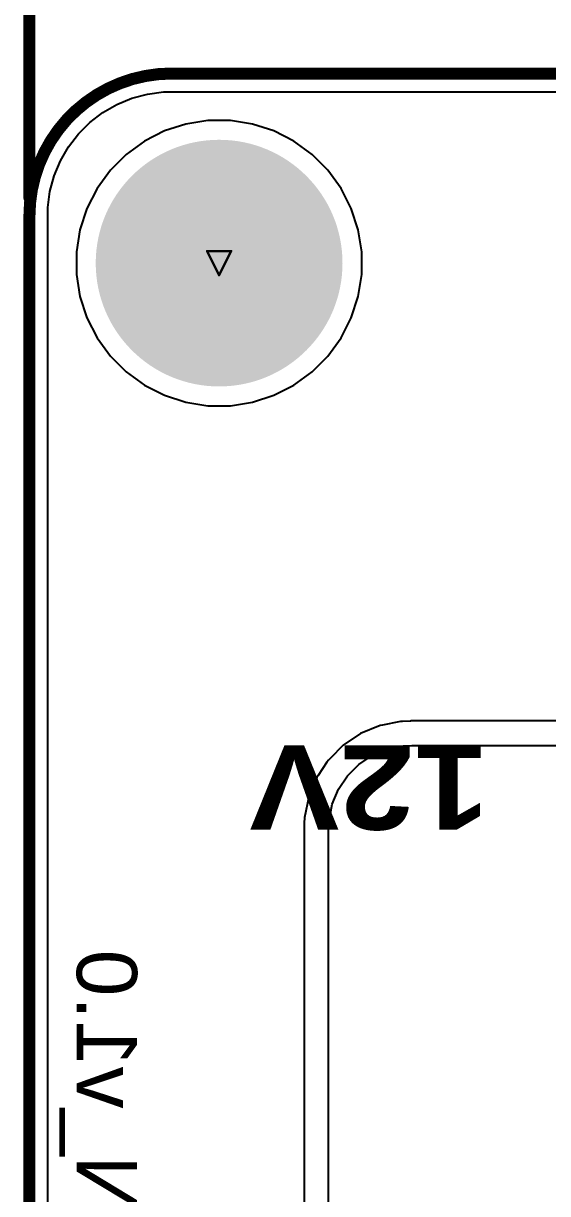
# Model space of a CAD drawing. Header units: inches. Extents: x -25 to 209, y 65 to 158.
# Drawn here: x -23.93 to -12.87, y 95.69 to 120.38 of the extents above; entities that cross this region are included whole.
import ezdxf

# ---------------------------------------------------------------- set-up
doc = ezdxf.new("R2010")
doc.units = ezdxf.units.IN
for name, color, linetype in [('Board Outline', 216, 'Continuous'), ('Bottom Layer', 5, 'Continuous'), ('Bottom Overlay', 54, 'Continuous'), ('Bottom Solder', 6, 'Continuous'), ('Dimensions', 6, 'Continuous'), ('Drill Drawing', 1, 'Continuous'), ('Multi-Layer', 9, 'Continuous'), ('Pad Holes', 156, 'Continuous'), ('Top Layer', 1, 'Continuous'), ('Top Overlay', 2, 'Continuous'), ('Top Solder', 216, 'Continuous')]:
    doc.layers.add(name, color=color, linetype=linetype)
doc.styles.add('Arial', font='', dxfattribs={"height": 0.2})
doc.styles.add('Arial Black_Bold', font='', dxfattribs={"height": 0.2})
doc.styles.get('Arial').set_extended_font_data('Arial')
doc.styles.get('Arial Black_Bold').set_extended_font_data('Arial Black', bold=True)

msp = doc.modelspace()

# ---------------------------------------------------------------- hatches: boundary and pattern name
at = {"layer": 'Bottom Layer'}
h = msp.add_hatch(color=5, dxfattribs=at)
edge = h.paths.add_edge_path()
edge.add_arc((-19.8, 115.32), 2.5, 0, 360)
at = {"layer": 'Bottom Solder'}
h = msp.add_hatch(color=6, dxfattribs=at)
edge = h.paths.add_edge_path()
edge.add_arc((-19.8, 115.32), 2.602, 0, 360)
at = {"layer": 'Multi-Layer'}
h = msp.add_hatch(color=9, dxfattribs=at)
edge = h.paths.add_edge_path()
edge.add_arc((-19.8, 115.32), 2.5, 0, 360)
at = {"layer": 'Pad Holes'}
h = msp.add_hatch(color=7, dxfattribs=at)
edge = h.paths.add_edge_path()
edge.add_arc((-19.8, 115.32), 1.5, 0, 360)
at = {"layer": 'Top Layer'}
h = msp.add_hatch(color=1, dxfattribs=at)
edge = h.paths.add_edge_path()
edge.add_arc((-19.8, 115.32), 2.5, 0, 360)
at = {"layer": 'Top Solder'}
h = msp.add_hatch(color=216, dxfattribs=at)
edge = h.paths.add_edge_path()
edge.add_arc((-19.8, 115.32), 2.602, 0, 360)

# ---------------------------------------------------------------- linework, layer by layer
at = {"layer": 'Board Outline'}
for points in [[(-23.8, 116.32, 0.254, 0.254, -0.414214), (-20.8, 119.32, 0.254, 0.254, 0)], [(-20.8, 119.32, 0.254, 0.254, 0), (73.2, 119.32, 0.254, 0.254, 0)], [(-23.8, 68.32, 0.254, 0.254, 0), (-23.8, 116.32, 0.254, 0.254, 0)]]:
    msp.add_lwpolyline(points, format="xyseb", dxfattribs=at)
for points in [[(-20.864, 119.32, 0.127, 0.127, 1), (-20.737, 119.32, 0.127, 0.127, 1)], [(-20.864, 119.32, 0.127, 0.127, 1), (-20.737, 119.32, 0.127, 0.127, 1)], [(-23.864, 116.32, 0.127, 0.127, 1), (-23.737, 116.32, 0.127, 0.127, 1)], [(-23.864, 116.32, 0.127, 0.127, 1), (-23.737, 116.32, 0.127, 0.127, 1)]]:
    msp.add_lwpolyline(points, format="xyseb", close=True, dxfattribs=at)
at = {"layer": 'Bottom Layer'}
for p, q in [((-21.958, 118.667), (-21.641, 118.798)), ((-21.641, 118.798), (-21.311, 118.887)), ((-21.311, 118.887), (-20.971, 118.932)), ((-20.971, 118.932), (-3.352, 118.932)), ((-22.254, 118.496), (-21.958, 118.667)), ((-22.768, 118.046), (-22.526, 118.288)), ((-22.526, 118.288), (-22.254, 118.496)), ((-20.037, 118.328), (-20.504, 118.254)), ((-19.563, 118.328), (-20.037, 118.328)), ((-19.096, 118.254), (-19.563, 118.328)), ((-22.976, 117.774), (-22.768, 118.046)), ((-20.955, 118.108), (-21.377, 117.893)), ((-20.504, 118.254), (-20.955, 118.108)), ((-18.645, 118.108), (-19.096, 118.254)), ((-18.223, 117.893), (-18.645, 118.108)), ((-23.147, 117.478), (-22.976, 117.774)), ((-21.377, 117.893), (-21.76, 117.614)), ((-17.84, 117.614), (-18.223, 117.893)), ((-21.76, 117.614), (-22.094, 117.28)), ((-17.506, 117.28), (-17.84, 117.614)), ((-23.278, 117.161), (-23.147, 117.478)), ((-22.094, 117.28), (-22.373, 116.897)), ((-17.227, 116.897), (-17.506, 117.28)), ((-23.367, 116.831), (-23.278, 117.161)), ((-23.412, 116.491), (-23.367, 116.831)), ((-22.373, 116.897), (-22.588, 116.475)), ((-17.012, 116.475), (-17.227, 116.897)), ((-23.412, 116.32), (-23.412, 116.491)), ((-23.412, 68.32), (-23.412, 116.32)), ((-22.588, 116.475), (-22.734, 116.024)), ((-16.866, 116.024), (-17.012, 116.475)), ((-22.734, 116.024), (-22.808, 115.557)), ((-16.792, 115.557), (-16.866, 116.024)), ((-22.808, 115.557), (-22.808, 115.083)), ((-16.792, 115.083), (-16.792, 115.557)), ((-22.808, 115.083), (-22.734, 114.616)), ((-16.866, 114.616), (-16.792, 115.083)), ((-22.734, 114.616), (-22.588, 114.165)), ((-17.012, 114.165), (-16.866, 114.616)), ((-22.588, 114.165), (-22.373, 113.743)), ((-17.227, 113.743), (-17.012, 114.165)), ((-22.373, 113.743), (-22.094, 113.36)), ((-17.506, 113.36), (-17.227, 113.743)), ((-22.094, 113.36), (-21.76, 113.026)), ((-17.84, 113.026), (-17.506, 113.36)), ((-21.76, 113.026), (-21.377, 112.747)), ((-18.223, 112.747), (-17.84, 113.026)), ((-21.377, 112.747), (-20.955, 112.532)), ((-18.645, 112.532), (-18.223, 112.747)), ((-20.955, 112.532), (-20.504, 112.386)), ((-20.504, 112.386), (-20.037, 112.312)), ((-19.563, 112.312), (-19.096, 112.386)), ((-19.096, 112.386), (-18.645, 112.532)), ((-20.037, 112.312), (-19.563, 112.312)), ((-16.407, 105.563), (-16.816, 105.394)), ((-16.357, 105.573), (-16.407, 105.563)), ((-16.011, 105.642), (-16.357, 105.573)), ((-16.357, 105.573), (-16.357, 105.573)), ((-15.973, 105.649), (-16.011, 105.642)), ((-16.011, 105.642), (-16.011, 105.642)), ((-15.935, 105.651), (-15.973, 105.649)), ((-15.765, 105.659), (-15.935, 105.651)), ((-15.935, 105.651), (-15.935, 105.651)), ((-15.752, 105.66), (-15.765, 105.659)), ((-15.765, 105.659), (-15.765, 105.659)), ((-15.739, 105.66), (-15.752, 105.66)), ((-5.701, 105.66), (-15.739, 105.66)), ((-15.739, 105.66), (-15.739, 105.66)), ((-16.816, 105.394), (-17.184, 105.148)), ((-17.184, 105.148), (-17.46, 104.871)), ((-16.853, 104.745), (-16.57, 104.935)), ((-16.57, 104.935), (-16.256, 105.065)), ((-16.256, 105.065), (-15.91, 105.134)), ((-15.91, 105.134), (-15.739, 105.142)), ((-15.739, 105.142), (-15.739, 105.142)), ((-15.739, 105.142), (-15.739, 105.142)), ((-15.739, 105.142), (-5.701, 105.142)), ((-17.525, 104.793), (-17.714, 104.51)), ((-17.496, 104.835), (-17.525, 104.793)), ((-17.525, 104.793), (-17.525, 104.793)), ((-17.46, 104.871), (-17.496, 104.835)), ((-17.46, 104.871), (-17.46, 104.871)), ((-17.094, 104.505), (-16.853, 104.745)), ((-17.742, 104.467), (-17.762, 104.42)), ((-17.714, 104.51), (-17.742, 104.467)), ((-17.714, 104.51), (-17.714, 104.51)), ((-17.283, 104.222), (-17.094, 104.505)), ((-17.762, 104.42), (-17.911, 104.058)), ((-17.762, 104.42), (-17.762, 104.42)), ((-17.413, 103.907), (-17.283, 104.222)), ((-17.283, 104.222), (-17.283, 104.222)), ((-17.911, 104.058), (-17.998, 103.625)), ((-17.482, 103.561), (-17.413, 103.907)), ((-18.004, 103.503), (-18.009, 103.403)), ((-17.998, 103.625), (-18.004, 103.503)), ((-17.491, 103.391), (-17.486, 103.478)), ((-17.486, 103.478), (-17.482, 103.561)), ((-17.486, 103.478), (-17.486, 103.478)), ((-18.009, 103.403), (-18.009, 103.403)), ((-18.009, 103.403), (-18.009, 86.106)), ((-17.491, 86.119), (-17.491, 103.391))]:
    msp.add_line(p, q, dxfattribs=at)
at = {"layer": 'Dimensions'}
msp.add_lwpolyline([(-23.8, 116.701, 0.254, 0.254, 0), (-23.8, 129.54, 0.254, 0.254, 0)], format="xyseb", dxfattribs=at)
msp.add_lwpolyline([(-23.864, 116.701, 0.127, 0.127, 1), (-23.737, 116.701, 0.127, 0.127, 1)], format="xyseb", close=True, dxfattribs=at)
at = {"layer": 'Drill Drawing'}
for points in [[(-20.054, 115.574, 0.0508, 0.0508, 0), (-19.546, 115.574, 0.0508, 0.0508, 0)], [(-20.054, 115.574, 0.0508, 0.0508, 0), (-19.8, 115.066, 0.0508, 0.0508, 0)], [(-19.8, 115.066, 0.0508, 0.0508, 0), (-19.546, 115.574, 0.0508, 0.0508, 0)]]:
    msp.add_lwpolyline(points, format="xyseb", dxfattribs=at)
for points in [[(-20.067, 115.574, 0.0254, 0.0254, 1), (-20.041, 115.574, 0.0254, 0.0254, 1)], [(-20.067, 115.574, 0.0254, 0.0254, 1), (-20.041, 115.574, 0.0254, 0.0254, 1)], [(-19.559, 115.574, 0.0254, 0.0254, 1), (-19.533, 115.574, 0.0254, 0.0254, 1)], [(-19.559, 115.574, 0.0254, 0.0254, 1), (-19.533, 115.574, 0.0254, 0.0254, 1)], [(-19.813, 115.066, 0.0254, 0.0254, 1), (-19.787, 115.066, 0.0254, 0.0254, 1)], [(-19.813, 115.066, 0.0254, 0.0254, 1), (-19.787, 115.066, 0.0254, 0.0254, 1)]]:
    msp.add_lwpolyline(points, format="xyseb", close=True, dxfattribs=at)
at = {"layer": 'Top Layer'}
for p, q in [((-21.958, 118.667), (-21.641, 118.798)), ((-21.641, 118.798), (-21.311, 118.887)), ((-21.311, 118.887), (-20.971, 118.932)), ((-20.971, 118.932), (-6.87, 118.932)), ((-22.254, 118.496), (-21.958, 118.667)), ((-22.768, 118.046), (-22.526, 118.288)), ((-22.526, 118.288), (-22.254, 118.496)), ((-20.037, 118.328), (-20.504, 118.254)), ((-19.563, 118.328), (-20.037, 118.328)), ((-19.096, 118.254), (-19.563, 118.328)), ((-22.976, 117.774), (-22.768, 118.046)), ((-20.955, 118.108), (-21.377, 117.893)), ((-20.504, 118.254), (-20.955, 118.108)), ((-18.645, 118.108), (-19.096, 118.254)), ((-18.223, 117.893), (-18.645, 118.108)), ((-23.147, 117.478), (-22.976, 117.774)), ((-21.377, 117.893), (-21.76, 117.614)), ((-17.84, 117.614), (-18.223, 117.893)), ((-21.76, 117.614), (-22.094, 117.28)), ((-17.506, 117.28), (-17.84, 117.614)), ((-23.278, 117.161), (-23.147, 117.478)), ((-22.094, 117.28), (-22.373, 116.897)), ((-17.227, 116.897), (-17.506, 117.28)), ((-23.367, 116.831), (-23.278, 117.161)), ((-23.412, 116.491), (-23.367, 116.831)), ((-22.373, 116.897), (-22.588, 116.475)), ((-17.012, 116.475), (-17.227, 116.897)), ((-23.412, 116.32), (-23.412, 116.491)), ((-23.412, 68.32), (-23.412, 116.32)), ((-22.588, 116.475), (-22.734, 116.024)), ((-16.866, 116.024), (-17.012, 116.475)), ((-22.734, 116.024), (-22.808, 115.557)), ((-16.792, 115.557), (-16.866, 116.024)), ((-22.808, 115.557), (-22.808, 115.083)), ((-16.792, 115.083), (-16.792, 115.557)), ((-22.808, 115.083), (-22.734, 114.616)), ((-16.866, 114.616), (-16.792, 115.083)), ((-22.734, 114.616), (-22.588, 114.165)), ((-17.012, 114.165), (-16.866, 114.616)), ((-22.588, 114.165), (-22.373, 113.743)), ((-17.227, 113.743), (-17.012, 114.165)), ((-22.373, 113.743), (-22.094, 113.36)), ((-17.506, 113.36), (-17.227, 113.743)), ((-22.094, 113.36), (-21.76, 113.026)), ((-17.84, 113.026), (-17.506, 113.36)), ((-21.76, 113.026), (-21.377, 112.747)), ((-18.223, 112.747), (-17.84, 113.026)), ((-21.377, 112.747), (-20.955, 112.532)), ((-18.645, 112.532), (-18.223, 112.747)), ((-20.955, 112.532), (-20.504, 112.386)), ((-20.504, 112.386), (-20.037, 112.312)), ((-19.563, 112.312), (-19.096, 112.386)), ((-19.096, 112.386), (-18.645, 112.532)), ((-20.037, 112.312), (-19.563, 112.312))]:
    msp.add_line(p, q, dxfattribs=at)

# ---------------------------------------------------------------- texts
at = {"layer": 'Bottom Overlay', "style": 'Arial', "text_generation_flag": 2}
msp.add_text('BB PRODUCTION_v1.0', height=1.27, rotation=270, dxfattribs=at).set_placement((-22.801, 81.712))
at = {"layer": 'Top Overlay', "style": 'Arial Black_Bold'}
msp.add_text('GND   FLOW-1   12V', height=1.778, rotation=180, dxfattribs=at).set_placement((7.848, 105.145))

doc.saveas('drawing.dxf')
